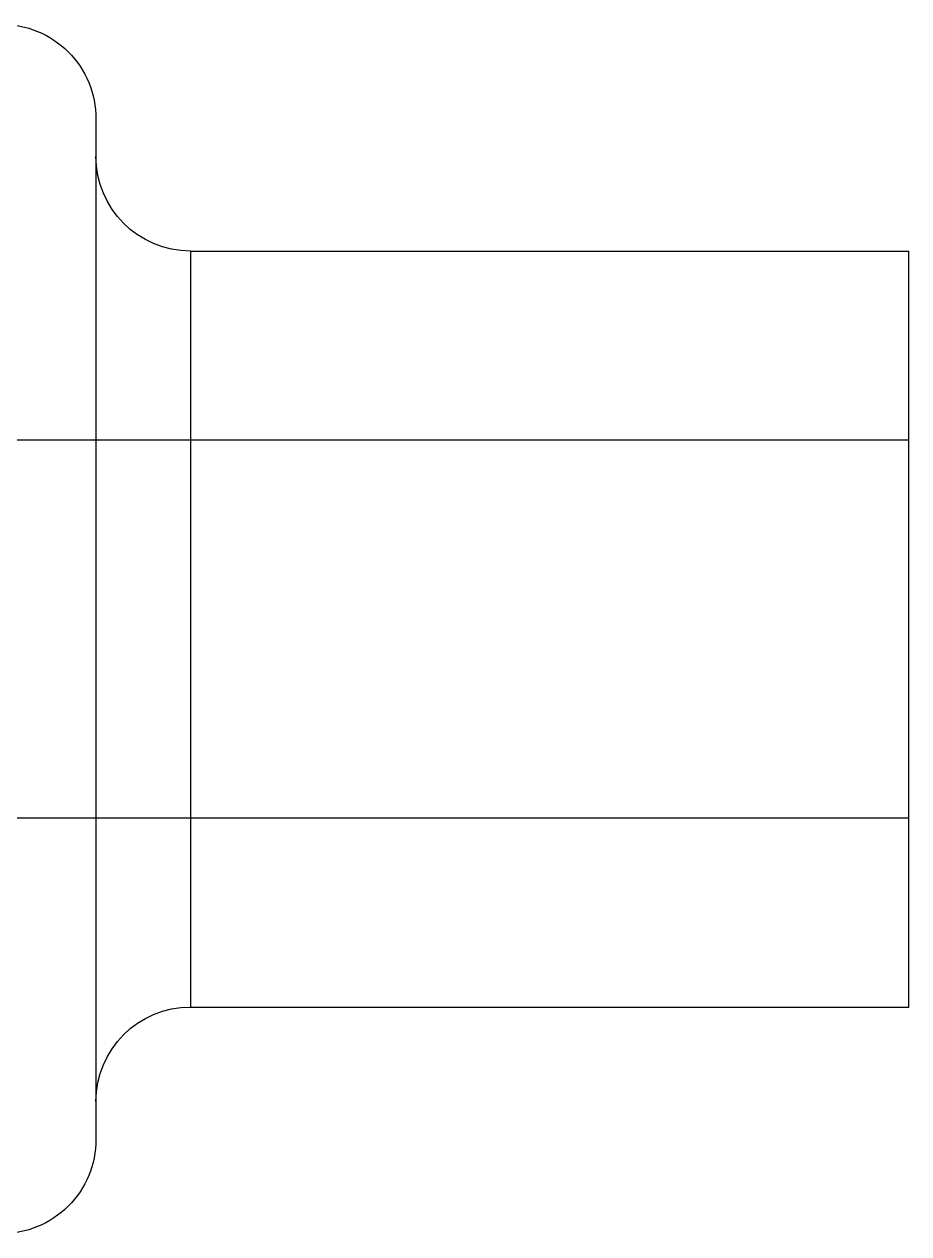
# Model space of a CAD drawing. Header units: millimetres. Extents: x 29875 to 31218, y -21313 to -20364.
# Drawn here: x 30186.52 to 30191.29, y -20648.32 to -20641.79 of the extents above; entities that cross this region are included whole.
import ezdxf

# ---------------------------------------------------------------- set-up
doc = ezdxf.new("R2010")
doc.units = ezdxf.units.MM
doc.header["$LTSCALE"] = 8
doc.layers.add('Cav-cor', color=30, linetype='Continuous')
doc.layers.add('WT', color=4, linetype='Continuous')

# ---------------------------------------------------------------- blocks, each defined once
blk = doc.blocks.new('20160903.150404')
at = {"layer": 'Cav-cor', "color": 241}
for p, q in [((-20.196, 60.989), (-20.196, 55.481)), ((-24.582, 56.195), (-24.582, 60.275)), ((-20.706, 60.275), (-24.582, 60.275)), ((-20.706, 60.275), (-20.706, 56.195)), ((-24.582, 59.255), (-16.6364, 59.255)), ((-24.582, 57.215), (-16.6154, 57.215)), ((-20.706, 56.195), (-24.582, 56.195))]:
    blk.add_line(p, q, dxfattribs=at)
for centre, start, end in [((-19.686, 60.989), 90, 180.00004), ((-20.706, 60.785), 270, 359.99661), ((-20.706, 55.685), 0.00339, 90), ((-19.686, 55.481), 179.99996, 270)]:
    blk.add_arc(centre, 0.51, start, end, dxfattribs=at)

msp = doc.modelspace()

# ---------------------------------------------------------------- block references
at = {"layer": 'WT', "xscale": -1}
msp.add_blockref('20160903.150404', (30166.7061, -20703.2897), dxfattribs=at)

doc.saveas('drawing.dxf')
